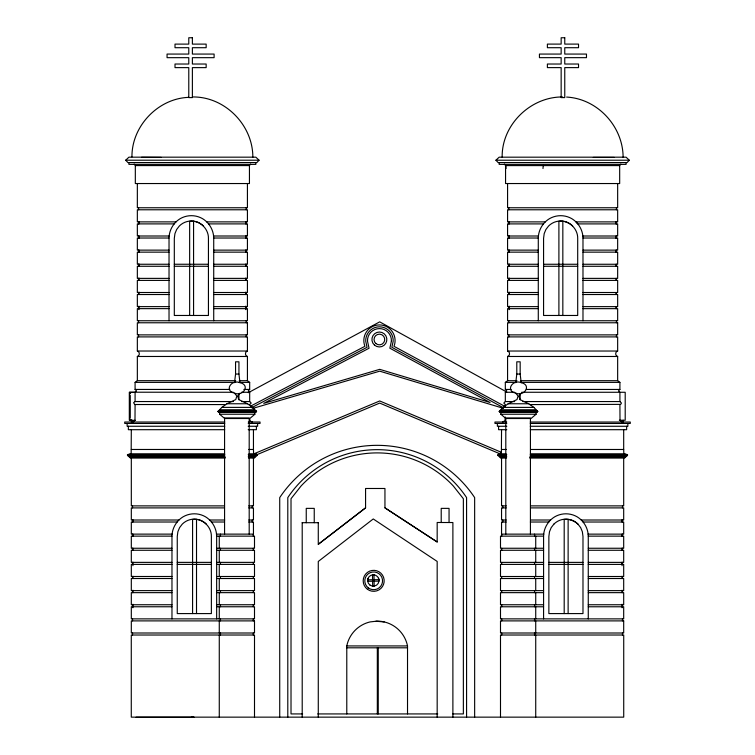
<?xml version="1.0" encoding="UTF-8"?>
<svg xmlns="http://www.w3.org/2000/svg" width="755" height="755" viewBox="0 0 755 755"><rect width="100%" height="100%" fill="white"/><g stroke="black" fill="none" stroke-linecap="round" stroke-linejoin="round"><path stroke-width="1.13" d="M131.153 453.83L131.313 429.699M501.386 453.83L501.547 429.699M131.955 156.889C131.606 126.076 158.257 98.216 189.014 97.348M502.16 157.182C501.622 124.82 530.529 96.697 562.617 96.961M542.987 168.544L543.279 165.373M234.522 382.672L235.56 374.055L235.56 361.815L238.939 361.815L238.939 374.055L239.967 382.672C250.641 384.927 243.214 396.781 234.522 393.157C223.848 390.901 231.275 379.048 239.967 382.672M515.759 382.672L516.788 374.055L516.788 361.815L520.167 361.815L520.167 374.055L521.195 382.672C531.869 384.937 524.442 396.79 515.759 393.166C505.086 390.901 512.513 379.048 521.195 382.672M169.026 320.752L169.026 238.023C169.158 230.152 173.452 222.716 180.2 218.667A22.348 22.348 0 0 1 202.548 218.667C209.295 222.716 213.589 230.152 213.722 238.023L213.722 320.752M171.97 618.873L171.97 536.144C172.102 528.274 176.387 520.837 183.135 516.788A22.348 22.348 0 0 1 205.483 516.788C212.23 520.837 216.525 528.274 216.657 536.144L216.657 618.873M538.287 320.752L538.287 238.023C538.419 230.162 542.713 222.725 549.461 218.676A22.348 22.348 0 0 1 571.809 218.676C578.556 222.725 582.851 230.162 582.983 238.023L582.983 320.752M543.581 618.873L543.581 536.144C543.713 528.283 548.007 520.846 554.755 516.798A22.348 22.348 0 0 1 577.094 516.798C583.841 520.846 588.136 528.283 588.268 536.144L588.268 618.873M138.958 264.25L138.552 266.27L138.552 264.25M622.073 564.4L622.479 562.381L622.479 564.4M378.548 578.217L378.972 581.133L367.704 581.303L368.044 578.377M239.967 393.157L237.674 396.035L238.722 399.555L247.546 403.765L252.632 407.389L256.587 411.475L217.912 411.475L221.866 407.389L226.953 403.765L235.777 399.555L236.825 396.035L234.522 393.157M521.195 393.166L518.902 396.035L519.95 399.555L528.774 403.765L533.86 407.398L537.815 411.484L499.14 411.484L503.094 407.398L508.181 403.765L517.005 399.555L518.053 396.035L515.759 393.166M553.896 524.112L551.188 527.641L549.489 531.747L548.866 536.494L548.866 613.588L582.983 613.588L582.983 536.494L582.36 531.747L580.661 527.641L577.952 524.112A17.016 17.016 0 0 0 553.896 524.112L553.783 524.197M134.145 164.071L135.324 165.581L135.324 183.54L249.443 183.54L249.443 165.581L250.622 164.071M504.378 164.08L505.557 165.59L505.557 183.54L619.676 183.54L619.676 165.59L620.855 164.08M498.517 454.538L501.292 452.264L379.708 400.962L255.048 453.359L257.295 454.538L256.483 456.237L248.253 456.237M530.274 454.538L627.528 454.538L627.528 455.35L626.716 456.237L530.189 456.237M259.069 160.211L256.851 162.561L127.916 162.561L125.698 160.211L128.926 157.172L255.841 157.172L259.069 160.211L125.698 160.211M629.302 160.22L627.084 162.57L498.149 162.57L495.931 160.22L499.159 157.182L626.074 157.182L629.302 160.22L495.931 160.22M254.869 412.409L254.869 414.231L249.82 418.515L224.679 418.515L219.63 414.231L219.63 412.409M536.097 412.419L536.097 414.231L531.048 418.515L505.907 418.515L500.858 414.231L500.858 412.419M318.28 522.658L318.28 544.317L365.571 507.851L365.571 488.485L384.946 488.485L384.946 507.851L437.173 541.996L437.173 522.488L452.887 522.535L452.887 717.146M318.28 544.279L365.571 507.851M225.122 404.576L134.692 404.52L133.626 402.67L135.088 401.547L135.088 392.27L136.495 390.854L135.088 389.438L135.088 382.379L137.344 380.68L235.711 380.68M505.322 406.841L505.322 404.576L503.802 403.066L505.322 401.556L505.322 392.27L506.728 390.854L505.322 389.448L505.322 382.379L507.577 380.69L516.948 380.69M248.31 392.704L379.699 321.866L506.709 392.015M250.717 406.086L364.92 346.309A15.638 15.638 0 0 1 379.454 324.914A15.638 15.638 0 0 1 393.987 346.309L505.322 406.634M251.557 407.766L367.053 347.3L365.741 341.269A13.732 13.732 0 0 1 379.454 326.821A13.732 13.732 0 0 1 393.166 341.269L391.854 347.281L503.443 407.747M128.284 454.538L129.737 453.83L224.584 453.83M137.344 380.68L137.344 356.473C139.968 355.803 139.968 351.679 137.344 351.018L137.344 336.9L247.423 336.9L247.423 351.018C244.799 351.679 244.799 355.803 247.423 356.473L247.423 380.68L249.678 382.379L249.678 389.438L248.272 390.854L249.678 392.27L249.678 401.547L251.198 403.066L249.678 404.576M507.577 380.69L507.577 356.473C510.201 355.813 510.201 351.688 507.577 351.028L507.577 336.9L617.656 336.9L617.656 351.028C615.032 351.688 615.032 355.813 617.656 356.473L617.656 380.69L619.912 382.379L619.912 389.448L618.505 390.854L619.912 392.27L619.912 401.556L621.431 403.066L620.676 404.378L529.878 404.576M252.689 408.436L379.708 371.167L503.443 408.332M132.361 422.026L133.72 421.668L134.994 420.007L135.088 404.576M502.594 422.036L504.953 420.667L505.322 417.043M192.383 96.961C224.716 96.366 252.934 124.971 252.84 157.172M593.298 157.418L614.268 157.427M141.525 157.304L161.211 157.408M367.676 579.821L378.953 579.651M375.933 621.252L384.163 621.912M192.657 717.146L193.827 717.146L191.411 717.146M135.324 165.581L249.443 165.581M505.557 165.59L619.676 165.59M203.406 225.99A17.016 17.016 0 0 0 179.341 225.99L176.642 229.511L174.943 233.616L174.311 238.372L174.311 315.467L208.437 315.467L208.437 238.372C208.663 228.576 199.48 219.818 189.647 221.3L189.647 315.467M572.667 225.99A17.016 17.016 0 0 0 548.602 225.99L545.893 229.52L544.195 233.625L543.572 238.372L543.572 315.467L577.698 315.467L577.698 238.372C577.924 228.576 568.741 219.818 558.898 221.3L558.898 315.467M176.019 221.876L137.344 221.876L137.344 209.777L247.423 209.777L247.423 221.876L206.728 221.876M545.28 221.885L507.577 221.885L507.577 209.777L617.656 209.777L617.656 221.885L575.99 221.885L577.717 223.905L617.656 223.905L617.656 236.004L582.709 236.004M174.292 223.895L137.344 223.895L137.344 236.004L169.299 236.004M208.465 223.895L247.423 223.895L247.423 236.004L213.457 236.004M543.543 223.905L507.577 223.905L507.577 236.004L538.551 236.004M169.026 238.023L137.344 238.023L137.344 250.132L169.026 250.132M213.722 238.023L247.423 238.023L247.423 250.132L213.722 250.132M538.287 238.023L507.577 238.023L507.577 250.132L538.287 250.132M582.983 238.023L617.656 238.023L617.656 250.132L582.983 250.132M169.026 252.151L137.344 252.151L137.344 264.25L169.026 264.25M213.722 252.151L247.423 252.151L247.423 264.25L213.722 264.25M538.287 252.151L507.577 252.151L507.577 264.259L538.287 264.259M582.983 252.151L617.656 252.151L617.656 264.259L582.983 264.259M174.311 264.25L208.437 264.25M543.572 264.259L577.698 264.259M169.026 266.27L137.344 266.27L137.344 278.378L169.026 278.378M174.311 266.27L208.437 266.27M213.722 266.27L247.423 266.27L247.423 278.378L213.722 278.378M538.287 266.279L507.577 266.279L507.577 278.378L538.287 278.378M543.572 266.279L577.698 266.279M582.983 266.279L617.656 266.279L617.656 278.378L582.983 278.378M169.026 280.398L137.344 280.398L137.344 292.506L169.026 292.506M213.722 280.398L247.423 280.398L247.423 292.506L213.722 292.506M538.287 280.398L507.577 280.398L507.577 292.506L538.287 292.506M582.983 280.398L617.656 280.398L617.656 292.506L582.983 292.506M169.026 294.525L137.344 294.525L137.344 306.624L169.026 306.624M213.722 294.525L247.423 294.525L247.423 306.624L213.722 306.624M538.287 294.525L507.577 294.525L507.577 306.634L538.287 306.634M582.983 294.525L617.656 294.525L617.656 306.634L582.983 306.634M169.026 308.644L137.344 308.644L137.344 320.752L247.423 320.752L247.423 308.644L213.722 308.644M538.287 308.653L507.577 308.653L507.577 320.752L617.656 320.752L617.656 308.653L582.983 308.653M137.344 351.018L247.423 351.018M507.577 351.028L617.656 351.028M137.344 356.473L247.423 356.473M507.577 356.473L617.656 356.473M235.56 374.055L238.939 374.055M516.788 374.055L520.167 374.055M239.231 380.68L247.423 380.68M520.459 380.69L617.656 380.69M135.088 382.379L235.654 382.379M239.156 382.379L249.678 382.379M505.322 382.379L515.844 382.379M520.516 382.379L619.912 382.379M135.088 389.438L229.803 389.438M243.837 389.438L249.678 389.438M505.322 389.448L511.163 389.448M526.367 389.448L619.912 389.448M233.314 392.27L129.331 392.213L129.331 420.186L132.125 420.205M241.496 392.27L249.678 392.27M505.322 392.27L514.674 392.27M521.686 392.27L625.206 392.279L625.206 420.252L619.374 420.252M135.381 392.383L129.549 392.383L129.549 420.356L135.381 420.356M129.549 393.553L130.558 393.553M135.088 401.547L233.314 401.547M241.496 401.547L249.678 401.547M505.322 401.556L514.674 401.556M522.856 401.556L619.912 401.556M226.953 403.765L247.546 403.765M508.181 403.765L528.774 403.765M221.866 407.389L252.632 407.389M503.094 407.398L533.86 407.398M219.979 409.757L254.52 409.757M501.207 409.757L535.748 409.757M218.421 410.701L256.077 410.701M499.65 410.701L537.305 410.701M217.912 411.475L256.587 411.475M499.14 411.484L537.815 411.484M219.63 414.231L254.869 414.231M500.858 414.231L536.097 414.231M129.549 419.469L130.558 419.469M224.745 422.026L124.726 422.026L124.726 423.442L224.745 423.442M248.272 422.026L260.041 422.026L260.041 423.442L248.216 423.442M506.728 422.036L494.959 422.036L494.959 423.442L506.784 423.442M530.255 422.036L630.274 422.036L630.274 423.442L530.255 423.442M224.707 426.264L127.142 426.264L127.142 423.442M248.187 426.264L257.625 426.264L257.625 423.442M506.813 426.273L497.375 426.273L497.375 423.442M530.293 426.273L627.858 426.273L627.858 423.442M224.688 429.699L128.359 429.699L128.359 426.264M248.187 429.699L256.407 429.699L256.407 426.264M506.813 429.699L498.593 429.699L498.593 426.273M530.312 429.699L626.641 429.699L626.641 426.273M131.313 449.47L224.093 449.47M248.754 449.47L253.453 449.47L253.614 453.83M501.547 449.48L506.246 449.48M530.907 449.48L623.687 449.48L623.847 453.83M248.905 453.83L255.03 453.83L256.483 454.538M506.095 453.83L499.97 453.83L379.708 403.085L257.295 454.538L248.253 454.538M530.416 453.83L625.263 453.83L626.716 454.538M224.726 454.538L127.472 454.538L127.472 455.341L128.284 456.237L224.811 456.237M506.747 454.538L497.705 454.538L498.517 456.237L506.747 456.237M127.472 455.341L224.546 455.341M249.112 455.341L257.295 455.341M497.705 455.35L505.888 455.35M530.454 455.35L627.528 455.35M225.179 457.247L129.294 457.247L129.294 456.237M248.395 457.247L255.473 457.247L255.473 456.237M506.605 457.247L499.527 457.247L499.527 456.237M529.821 457.247L625.706 457.247L625.706 456.237M225.179 458.058L130.304 458.058L130.304 457.247M248.603 458.058L254.463 458.058L254.463 457.247M506.397 458.058L500.537 458.058L500.537 457.247M529.821 458.058L624.696 458.058L624.696 457.247M224.093 505.878L131.313 505.878L131.313 458.058M248.725 505.878L253.453 505.878L253.453 458.058M506.275 505.878L501.547 505.878L501.547 458.058M530.907 505.878L623.687 505.878L623.687 458.058M224.093 507.898L131.313 507.898L131.313 520.006L178.954 520.006M248.725 507.898L253.453 507.898L253.453 520.006L248.791 520.006M506.275 507.898L501.547 507.898L501.547 520.006L506.256 520.006M530.907 507.898L623.687 507.898L623.687 520.006L581.284 520.006M206.341 524.112A17.016 17.016 0 0 0 182.276 524.112L179.577 527.641L177.878 531.737L177.255 536.494L177.255 613.588L211.372 613.588L211.372 536.494C211.598 526.697 202.415 517.939 192.582 519.421L192.582 613.588M578.066 524.197C574.376 520.648 569.308 518.779 564.193 519.421L564.193 613.588M209.663 520.006L224.65 520.006M530.727 520.006L550.565 520.006M177.227 522.016L131.313 522.016L131.313 534.125L172.234 534.125M211.4 522.016L224.254 522.016M248.744 522.016L253.453 522.016L253.453 534.125L216.392 534.125M506.209 522.026L501.547 522.026L501.547 534.134L543.845 534.134M530.378 522.026L548.838 522.026M583.011 522.026L623.687 522.026L623.687 534.134L588.003 534.134M302.208 522.696L318.28 522.696M171.97 536.144L131.313 536.144L131.313 548.253L171.97 548.253M216.657 536.144L254.501 536.144L254.501 548.253L216.657 548.253M543.581 536.144L500.499 536.144L500.499 548.253L543.581 548.253M588.268 536.144L623.687 536.144L623.687 548.253L588.268 548.253M171.97 550.272L131.313 550.272L131.313 562.371L171.97 562.371M216.657 550.272L254.501 550.272L254.501 562.371L216.657 562.371M543.581 550.272L500.499 550.272L500.499 562.381L543.581 562.381M588.268 550.272L623.687 550.272L623.687 562.381L588.268 562.381M177.255 562.371L211.372 562.371M548.866 562.381L582.983 562.381M171.97 564.391L131.313 564.391L131.313 576.499L171.97 576.499M177.255 564.391L211.372 564.391M216.657 564.391L254.501 564.391L254.501 576.499L216.657 576.499M543.581 564.4L500.499 564.4L500.499 576.509L543.581 576.509M548.866 564.4L582.983 564.4M588.268 564.4L623.687 564.4L623.687 576.509L588.268 576.509M171.97 578.519L131.313 578.519L131.313 590.627L171.97 590.627M216.657 578.519L254.501 578.519L254.501 590.627L216.657 590.627M543.581 578.519L500.499 578.519L500.499 590.627L543.581 590.627M588.268 578.519L623.687 578.519L623.687 590.627L588.268 590.627M171.97 592.647L131.313 592.647L131.313 604.746L171.97 604.746M216.657 592.647L254.501 592.647L254.501 604.746L216.657 604.746M543.581 592.647L500.499 592.647L500.499 604.755L543.581 604.755M588.268 592.647L623.687 592.647L623.687 604.755L588.268 604.755M171.97 606.765L131.313 606.765L131.313 618.873L254.501 618.873L254.501 606.765L216.657 606.765M543.581 606.775L500.499 606.775L500.499 618.873L623.687 618.873L623.687 606.775L588.268 606.775M346.781 713.928L346.781 645.931L407.521 645.931L407.521 713.928M346.781 647.809L407.521 647.809M302.632 713.928L291.015 713.928L291.015 498.725L301.056 486.003A104.096 104.096 0 0 1 453.321 486.003L463.362 498.725L463.362 713.928L452.887 713.928M317.732 713.928L437.768 713.928M136.098 717.25L193.667 717.25M622.639 422.036L621.28 421.668L620.006 420.016L619.912 404.576M252.406 422.026L250.481 421.233L249.678 419.308M566.609 97.065C597.686 98.745 623.196 126.632 623.111 157.54M384.946 507.851L437.173 541.958M505.765 165.373L506.058 168.544M626.074 162.57L626.074 164.382L499.159 164.382L499.159 162.57M623.687 429.699L623.687 449.48M623.186 420.252L623.186 422.328M622.479 505.878L622.479 507.898M622.479 520.006L622.479 522.026M622.479 534.134L622.479 536.144M622.479 548.253L622.479 550.272M622.479 576.509L622.479 578.519M622.479 590.627L622.479 592.647M622.479 604.755L622.479 606.775M622.479 618.873L622.479 620.893M622.479 633.001L622.479 635.021M622.073 519.714L622.073 522.026M622.073 534.134L622.073 536.494M622.073 548.177L622.073 550.508M622.073 562.192L622.073 565.703M622.073 576.216L622.073 578.547M622.073 590.231L622.073 592.647M622.073 604.245L622.073 607.756M617.656 183.54L617.656 207.757L507.577 207.757L507.577 183.54M616.448 207.757L616.448 209.777M616.448 221.885L616.448 223.905M616.448 236.004L616.448 238.023M616.448 250.132L616.448 252.151M616.448 264.259L616.448 266.279M616.448 278.378L616.448 280.398M616.448 292.506L616.448 294.525M616.448 306.634L616.448 308.653M616.448 320.752L616.448 322.772M616.448 334.88L616.448 336.9M616.042 221.593L616.042 223.905M616.042 236.004L616.042 238.372M616.042 250.132L616.042 252.151M616.042 264.259L616.042 266.279M616.042 278.378L616.042 280.398M616.042 292.506L616.042 294.525M616.042 306.634L616.042 308.653M568.128 519.421L568.128 613.588M562.834 221.3L562.834 315.467M537.305 411.815L537.305 412.419L499.65 412.419L499.65 411.815M535.729 536.144L535.729 548.253M535.729 550.272L535.729 562.381M535.729 564.4L535.729 576.509M535.729 578.519L535.729 590.627M535.729 592.647L535.729 604.755M535.729 606.775L535.729 618.873M535.729 620.893L535.729 633.001M535.729 635.021L535.729 717.146M534.521 534.134L534.521 536.144M534.521 548.253L534.521 550.272M534.521 562.381L534.521 564.4M534.521 576.509L534.521 578.519M534.521 590.627L534.521 592.647M534.521 604.755L534.521 606.775M534.521 618.873L534.521 620.893M534.521 633.001L534.521 635.021M530.425 534.134L530.425 417.977L505.803 417.977L505.803 534.134M520.167 393.846L520.167 399.744M509.191 221.593L509.191 223.905M509.191 236.004L509.191 238.372M509.191 250.056L509.191 252.387M509.191 264.071L509.191 266.411M509.191 278.085L509.191 280.426M509.191 292.109L509.191 294.525M509.191 306.124L509.191 309.635M508.785 207.757L508.785 209.777M508.785 221.885L508.785 223.905M508.785 236.004L508.785 238.023M508.785 250.132L508.785 252.151M508.785 264.259L508.785 266.279M508.785 278.378L508.785 280.398M508.785 292.506L508.785 294.525M508.785 306.634L508.785 308.653M508.785 320.752L508.785 322.772M508.785 334.88L508.785 336.9M502.755 505.878L502.755 507.898M502.755 520.006L502.755 522.026M501.707 534.134L501.707 536.144M501.707 548.253L501.707 550.272M501.707 562.381L501.707 564.4M501.707 576.509L501.707 578.519M501.707 590.627L501.707 592.647M501.707 604.755L501.707 606.775M501.707 618.873L501.707 620.893M501.707 633.001L501.707 635.021M500.499 717.146L500.499 635.021L623.724 635.021L623.724 717.146L131.276 717.146L131.276 635.021L254.501 635.021L254.501 717.146M474.65 717.146L474.65 497.602A117.006 117.006 0 0 0 279.727 497.602L279.727 717.146M466.581 717.146L466.581 497.602A107.314 107.314 0 0 0 287.797 497.602L287.797 717.146M449.055 522.535L449.055 508.37L441.213 508.37L441.213 522.535M437.173 717.146L437.173 561.427L373.253 518.959L318.28 561.465L318.28 717.146M378.246 647.809L378.246 713.928M377.321 647.809L377.321 713.928M314.24 522.696L314.24 508.37L306.247 508.37L306.247 522.696M302.208 522.658L302.208 717.146M256.077 411.805L256.077 412.409L218.421 412.409L218.421 411.805M255.841 162.561L255.841 164.382L128.926 164.382L128.926 162.561M253.453 429.699L253.453 449.47M253.293 534.125L253.293 536.144M253.293 548.253L253.293 550.272M253.293 562.371L253.293 564.391M253.293 576.499L253.293 578.519M253.293 590.627L253.293 592.647M253.293 604.746L253.293 606.765M253.293 618.873L253.293 620.893M253.293 633.001L253.293 635.021M252.245 505.878L252.245 507.898M252.245 520.006L252.245 522.016M249.197 534.125L249.197 417.977L224.575 417.977L224.575 534.125M247.423 183.54L247.423 207.757L137.344 207.757L137.344 183.54M246.215 207.757L246.215 209.777M246.215 221.876L246.215 223.895M246.215 236.004L246.215 238.023M246.215 250.132L246.215 252.151M246.215 264.25L246.215 266.27M246.215 278.378L246.215 280.398M246.215 292.506L246.215 294.525M246.215 306.624L246.215 308.644M246.215 320.752L246.215 322.772M246.215 334.88L246.215 336.9M245.809 221.583L245.809 223.895M245.809 236.004L245.809 238.372M245.809 250.047L245.809 252.387M245.809 264.071L245.809 266.402M245.809 278.085L245.809 280.426M245.809 292.1L245.809 294.525M245.809 306.124L245.809 309.625M238.939 393.846L238.939 399.735M220.479 534.125L220.479 536.144M220.479 548.253L220.479 550.272M220.479 562.371L220.479 564.391M220.479 576.499L220.479 578.519M220.479 590.627L220.479 592.647M220.479 604.746L220.479 606.765M220.479 618.873L220.479 620.893M220.479 633.001L220.479 635.021M219.271 536.144L219.271 548.253M219.271 550.272L219.271 562.371M219.271 564.391L219.271 576.499M219.271 578.519L219.271 590.627M219.271 592.647L219.271 604.746M219.271 606.765L219.271 618.873M219.271 620.893L219.271 633.001M219.271 635.021L219.271 717.146M196.517 519.421L196.517 613.588M193.573 221.3L193.573 315.467M138.958 221.583L138.958 223.895M138.958 236.004L138.958 238.372M138.958 250.047L138.958 252.387M138.958 264.071L138.958 266.402M138.958 278.085L138.958 280.426M138.958 292.1L138.958 294.525M138.958 306.124L138.958 309.625M138.552 207.757L138.552 209.777M138.552 221.876L138.552 223.895M138.552 236.004L138.552 238.023M138.552 250.132L138.552 252.151M138.552 278.378L138.552 280.398M138.552 292.506L138.552 294.525M138.552 306.624L138.552 308.644M138.552 320.752L138.552 322.772M138.552 334.88L138.552 336.9M132.927 519.704L132.927 522.016M132.927 534.125L132.927 536.494M132.927 548.168L132.927 550.508M132.927 562.192L132.927 565.693M132.927 576.207L132.927 578.547M132.927 590.231L132.927 592.647M132.927 604.245L132.927 607.747M132.521 505.878L132.521 507.898M132.521 520.006L132.521 522.016M132.521 534.125L132.521 536.144M132.521 548.253L132.521 550.272M132.521 562.371L132.521 564.391M132.521 576.499L132.521 578.519M132.521 590.627L132.521 592.647M132.521 604.746L132.521 606.765M132.521 618.873L132.521 620.893M132.521 633.001L132.521 635.021M131.568 420.356L131.568 422.432M131.351 420.186L131.351 422.262M130.153 395.403L130.153 418.081M346.781 645.931A30.993 30.993 0 0 1 370.129 621.912L377.151 621.11A30.993 30.993 0 0 1 407.521 645.931M391.392 341.175L389.863 348.197L490.052 402.481L379.718 369.346L263.74 403.368L369.053 348.234L367.515 341.175A11.957 11.957 0 0 1 379.454 328.595A11.957 11.957 0 0 1 391.392 341.175M373.98 574.829L372.498 574.848L372.668 586.125L374.159 586.097L373.98 574.829M192.383 37.75L188.778 37.75L188.778 44.111L175.009 44.111L175.009 47.707L188.778 47.707L188.778 54.067L167.063 54.067L167.063 57.673L188.778 57.673L188.778 64.024L175.009 64.024L175.009 67.629L188.778 67.629L188.778 97.603L192.383 97.603L192.383 67.629L206.153 67.629L206.153 64.024L192.383 64.024L192.383 57.673L214.099 57.673L214.099 54.067L192.383 54.067L192.383 47.707L206.153 47.707L206.153 44.111L192.383 44.111L192.383 37.75M564.759 37.75L561.154 37.75L561.154 44.101L547.384 44.101L547.384 47.707L561.154 47.707L561.154 54.067L539.438 54.067L539.438 57.663L561.154 57.663L561.154 64.024L547.384 64.024L547.384 67.62L561.154 67.62L561.154 97.603L564.759 97.603L564.759 67.62L578.528 67.62L578.528 64.024L564.759 64.024L564.759 57.663L586.475 57.663L586.475 54.067L564.759 54.067L564.759 47.707L578.528 47.707L578.528 44.101L564.759 44.101L564.759 37.75M247.423 322.772L137.344 322.772L137.344 334.88L247.423 334.88L247.423 322.772M617.656 322.772L507.577 322.772L507.577 334.88L617.656 334.88L617.656 322.772M254.501 620.893L131.313 620.893L131.313 633.001L254.501 633.001L254.501 620.893M623.687 620.893L500.499 620.893L500.499 633.001L623.687 633.001L623.687 620.893M374.489 345.129A7.465 7.465 0 0 0 386.711 340.92A7.465 7.465 0 0 0 376.953 332.436A7.465 7.465 0 0 0 374.489 345.129M367.421 589.249A10.494 10.494 0 0 0 384.106 582.039A10.494 10.494 0 0 0 369.516 571.195A10.494 10.494 0 0 0 367.421 589.249M375.867 343.544A5.361 5.361 0 0 0 384.644 340.514A5.361 5.361 0 0 0 377.642 334.427A5.361 5.361 0 0 0 375.867 343.544M368.383 587.956A8.881 8.881 0 0 0 382.502 581.85A8.881 8.881 0 0 0 370.158 572.677A8.881 8.881 0 0 0 368.383 587.956M369.931 585.04A5.681 5.681 0 0 0 378.972 581.133A5.681 5.681 0 0 0 371.073 575.253A5.681 5.681 0 0 0 369.931 585.04"/></g></svg>
